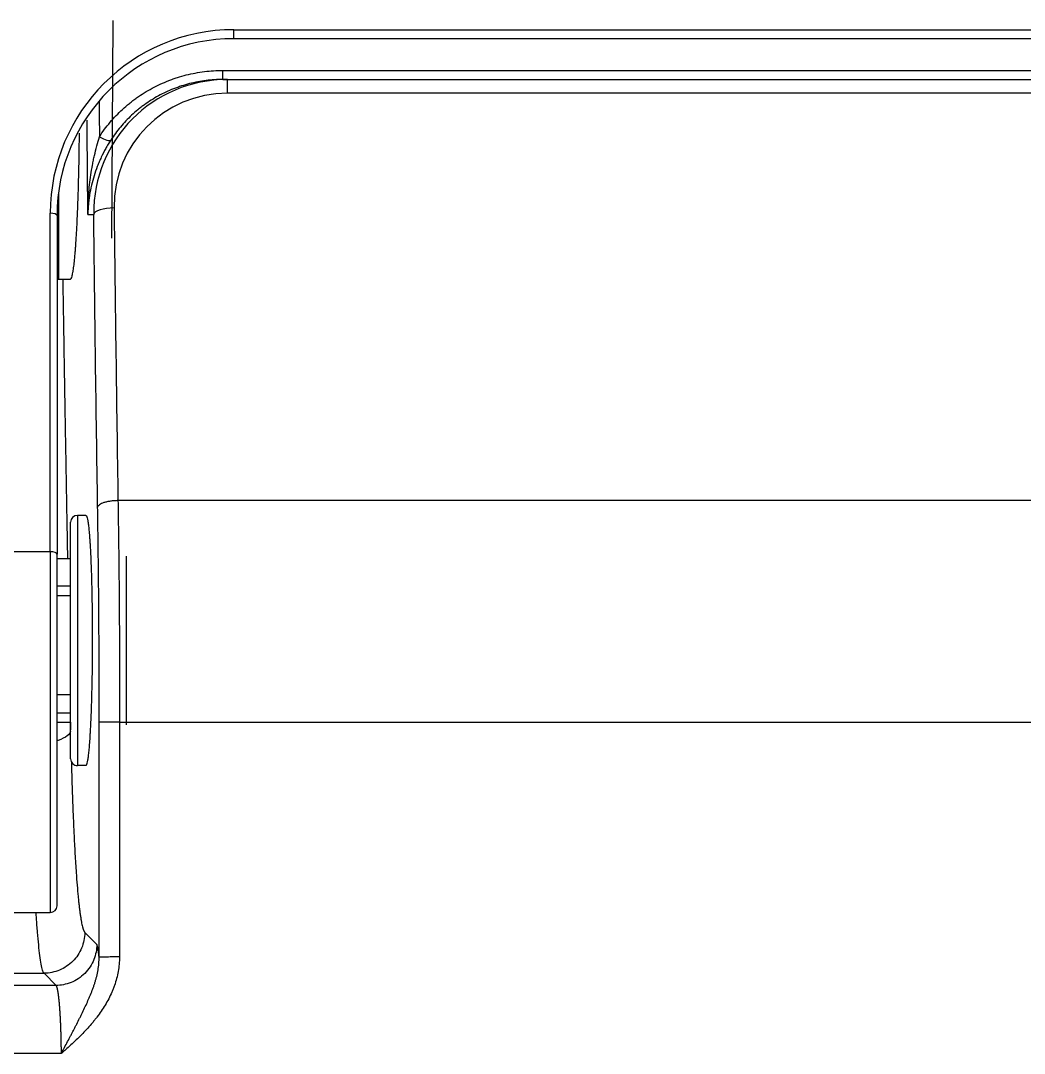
# Model space of a CAD drawing. Header units: millimetres. Extents: x -33000 to 294000, y 0 to 42408.
# Drawn here: x 240071.4 to 240145.3, y 16738.3 to 16814.2 of the extents above; entities that cross this region are included whole.
import ezdxf

# ---------------------------------------------------------------- set-up
doc = ezdxf.new("R2010")
doc.units = ezdxf.units.MM
doc.header["$LTSCALE"] = 50
doc.layers.add('arch', color=8, linetype='Continuous')

# ---------------------------------------------------------------- blocks, each defined once
blk = doc.blocks.new('A$C154C3404')
at = {"linetype": 'Continuous'}
for p, q in [((-265.916, -144.9), (-265.916, 144.901)), ((-265.253, -144.552), (-265.253, 144.552)), ((-264.242, 144.552), (-264.242, -144.552)), ((-268.913, -144.101), (-268.913, 144.103)), ((-268.25, 144.103), (-268.25, -144.101)), ((-268.25, -144.101), (-268.913, -144.101)), ((-265.253, -144.9), (-265.916, -144.9)), ((-265.253, -144.9), (-265.253, -144.552)), ((-264.242, -144.552), (-265.253, -144.552)), ((-217.808, -151.99), (-230.208, -151.981)), ((-269.578, -153), (-253.578, -153.095)), ((-233.208, -154.98), (-233.208, -155.6)), ((-233.208, -155.6), (-214.808, -155.6)), ((-214.808, -154.994), (-214.808, -155.6)), ((-250.578, -157), (-250.578, -156.112)), ((-215.308, -156.1), (-232.708, -156.1)), ((-230.008, -156.1), (-230.008, -157.101)), ((-228.008, -156.1), (-228.008, -157.101)), ((-227.292, -156.1), (-227.292, -157.101)), ((-220.008, -156.1), (-220.008, -157.101)), ((-218.653, -156.1), (-218.653, -157.101)), ((-218.008, -157.101), (-218.008, -156.1)), ((-256.87, -157), (-250.578, -157)), ((-255.25, -157.101), (-230.364, -157.101)), ((-204.508, -157.101), (-230.364, -157.101)), ((-230.527, -157.601), (-255.413, -157.601)), ((-230.527, -157.601), (-204.008, -157.601)), ((-204.008, -193.319), (-204.008, -157.601)), ((-198.65, -157.176), (-199.545, -158.058)), ((-198.65, -157.176), (-198.65, -191.82)), ((-199.545, -192.702), (-199.545, -158.058))]:
    blk.add_line(p, q, dxfattribs=at)
for centre, start, end in [((-232.708, -155.6), 180, 270), ((-215.308, -155.6), 270, 0), ((-251.078, -157), 348.30845, 0), ((-204.508, -157.601), 0, 90)]:
    blk.add_arc(centre, 0.5, start, end, dxfattribs=at)
for centre, major_axis, ratio, start_param, end_param in [((-255.413, -144.101), (-13.5, 0), 1, 0, 1.570796), ((-255.25, -144.101), (-13, 0), 1, 0, 1.570796), ((-255.253, -144.392), (-6.867, -7.387), 0.984124, 5.469289, 7.032689), ((-255.742, -144.392), (-5.798, -6.334), 0.981335, 5.463069, 7.026469), ((-261.344, -153.983), (-0.544, -0.839), 0.254745, 1.734631, 3.094705), ((-255.316, -152.905), (-0.017, 1.5), 0.325964, 1.567085, 3.083985), ((-255.25, -157.601), (0, 0.5), 0.325982, 0, 1.570796), ((-230.364, -157.601), (0, 0.5), 0.325982, 0, 1.570796)]:
    blk.add_ellipse(centre, major_axis=major_axis, ratio=ratio, start_param=start_param, end_param=end_param, dxfattribs=at)
for points, degree in [([(-234.291, 152.618), (-234.291, -152.618)], 1), ([(-217.991, -152.509), (-217.991, 152.504)], 1), ([(-217.991, -152.509), (-212.241, -152.514), (-206.49, -152.513), (-200.74, -152.51)], 3), ([(-263.618, -154.008), (-262.762, -153.999), (-261.904, -153.991), (-261.045, -153.983)], 3), ([(-200.734, -154.008), (-206.487, -154.011), (-212.24, -154.012), (-217.993, -154.007)], 3), ([(-255.321, -154.786), (-255.323, -154.659), (-255.325, -154.531), (-255.327, -154.403)], 3), ([(-255.32, -154.835), (-255.32, -154.818), (-255.32, -154.802), (-255.321, -154.786)], 3), ([(-218.008, -156.111), (-217.82, -156.108), (-217.631, -156.104), (-217.443, -156.101)], 3), ([(-193.657, -191.537), (-193.657, -179.952), (-193.657, -168.367), (-193.657, -156.782)], 3), ([(-230.527, -157.601), (-230.527, -169.366), (-230.527, -181.132), (-230.527, -192.897)], 3)]:
    blk.add_open_spline(points, degree=degree, dxfattribs=at)
for points, knots in [([(-261.045, -153.983), (-261.416, -153.74), (-261.768, -153.477), (-262.438, -152.91), (-262.755, -152.606), (-263.204, -152.119), (-263.349, -151.951), (-263.56, -151.692), (-263.629, -151.604), (-263.731, -151.47), (-263.765, -151.425), (-263.831, -151.335), (-263.864, -151.29), (-264.157, -150.879), (-264.393, -150.5), (-264.818, -149.715), (-265.006, -149.308), (-265.211, -148.782), (-265.27, -148.623), (-265.326, -148.462), (-265.362, -148.354), (-265.38, -148.3), (-265.466, -148.029), (-265.528, -147.811), (-265.694, -147.153), (-265.777, -146.709), (-265.888, -145.812), (-265.916, -145.359), (-265.916, -144.9)], [0, 0, 0, 0, 0.125, 0.125, 0.25, 0.25, 0.3125, 0.3125, 0.34375, 0.34375, 0.359375, 0.359375, 0.375, 0.375, 0.5, 0.5, 0.625, 0.625, 0.65625, 0.671875, 0.671875, 0.6875, 0.6875, 0.75, 0.75, 0.875, 0.875, 1, 1, 1, 1]), ([(-265.253, -144.9), (-265.253, -145.319), (-265.227, -145.733), (-265.124, -146.551), (-265.048, -146.956), (-264.895, -147.556), (-264.838, -147.755), (-264.758, -148.002), (-264.742, -148.051), (-264.708, -148.149), (-264.657, -148.296), (-264.602, -148.441), (-264.414, -148.92), (-264.241, -149.289), (-263.85, -150.003), (-263.634, -150.346), (-263.365, -150.719), (-263.335, -150.76), (-263.274, -150.842), (-263.243, -150.882), (-263.149, -151.003), (-263.086, -151.083), (-262.893, -151.317), (-262.76, -151.469), (-262.35, -151.909), (-262.06, -152.184), (-261.449, -152.696), (-261.128, -152.933), (-260.791, -153.152)], [0, 0, 0, 0, 0.125, 0.125, 0.25, 0.25, 0.3125, 0.3125, 0.328125, 0.328125, 0.34375, 0.375, 0.375, 0.5, 0.5, 0.625, 0.625, 0.640625, 0.640625, 0.65625, 0.65625, 0.6875, 0.6875, 0.75, 0.75, 0.875, 0.875, 1, 1, 1, 1]), ([(-234.291, -152.618), (-233.963, -152.613), (-233.307, -152.604), (-232.649, -152.594), (-231.99, -152.585), (-231.659, -152.581), (-230.997, -152.572), (-230.665, -152.568), (-229.999, -152.56), (-229.665, -152.556), (-228.994, -152.549), (-228.658, -152.545), (-228.152, -152.54), (-227.982, -152.539), (-227.643, -152.536), (-227.473, -152.535), (-226.963, -152.53), (-226.622, -152.528), (-225.939, -152.523), (-225.597, -152.521), (-224.911, -152.518), (-224.567, -152.516), (-223.878, -152.514), (-223.533, -152.513), (-223.015, -152.511), (-222.842, -152.511), (-222.496, -152.51), (-222.323, -152.51), (-221.803, -152.509), (-221.457, -152.508), (-220.764, -152.508), (-220.418, -152.508), (-219.725, -152.508), (-219.032, -152.508), (-218.338, -152.508), (-217.991, -152.509)], [0, 0, 0, 0, 0.0625, 0.125, 0.125, 0.1875, 0.1875, 0.25, 0.25, 0.3125, 0.3125, 0.375, 0.375, 0.40625, 0.40625, 0.4375, 0.4375, 0.5, 0.5, 0.5625, 0.5625, 0.625, 0.625, 0.6875, 0.6875, 0.71875, 0.71875, 0.75, 0.75, 0.8125, 0.8125, 0.875, 0.875, 0.9375, 1, 1, 1, 1]), ([(-217.991, -152.509), (-217.991, -152.604), (-217.992, -152.698), (-217.992, -152.885), (-217.992, -152.976), (-217.992, -153.153), (-217.992, -153.238), (-217.992, -153.397), (-217.992, -153.472), (-217.992, -153.61), (-217.992, -153.673), (-217.992, -153.783), (-217.992, -153.831), (-217.993, -153.911), (-217.993, -153.942), (-217.993, -153.988), (-217.993, -154.002), (-217.993, -154.007)], [0, 0, 0, 0, 0.125, 0.125, 0.25, 0.25, 0.375, 0.375, 0.5, 0.5, 0.625, 0.625, 0.75, 0.75, 0.875, 0.875, 1, 1, 1, 1]), ([(-200.74, -152.51), (-200.56, -152.51), (-200.381, -152.518), (-200.027, -152.55), (-199.852, -152.573), (-199.503, -152.635), (-199.33, -152.674), (-198.987, -152.764), (-198.817, -152.817), (-198.605, -152.891), (-198.563, -152.906), (-198.479, -152.938), (-198.354, -152.986), (-198.23, -153.037), (-197.986, -153.144), (-197.826, -153.221), (-197.512, -153.385), (-197.358, -153.471), (-197.055, -153.654), (-196.906, -153.75), (-196.612, -153.95), (-196.468, -154.054), (-196.255, -154.216), (-196.184, -154.27), (-196.044, -154.382), (-195.975, -154.438), (-195.769, -154.609), (-195.635, -154.726), (-195.37, -154.965), (-195.24, -155.087), (-194.984, -155.336), (-194.858, -155.463), (-194.609, -155.72), (-194.487, -155.85), (-194.245, -156.113), (-194.126, -156.246), (-193.948, -156.446), (-193.889, -156.513), (-193.801, -156.614), (-193.772, -156.648), (-193.728, -156.698), (-193.713, -156.715), (-193.691, -156.74), (-193.683, -156.748), (-193.672, -156.761), (-193.668, -156.765), (-193.664, -156.769), (-193.663, -156.77), (-193.662, -156.771), (-193.662, -156.771), (-193.662, -156.771), (-193.662, -156.771), (-193.661, -156.771), (-193.661, -156.773), (-193.658, -156.776), (-193.656, -156.78), (-193.655, -156.782)], [0, 0, 0, 0, 0.0625, 0.0625, 0.125, 0.125, 0.1875, 0.1875, 0.25, 0.25, 0.265625, 0.265625, 0.28125, 0.3125, 0.3125, 0.375, 0.375, 0.4375, 0.4375, 0.5, 0.5, 0.5625, 0.5625, 0.59375, 0.59375, 0.625, 0.625, 0.6875, 0.6875, 0.75, 0.75, 0.8125, 0.8125, 0.875, 0.875, 0.9375, 0.9375, 0.96875, 0.96875, 0.984375, 0.984375, 0.992188, 0.992188, 0.996094, 0.996094, 0.998047, 0.998047, 0.998291, 0.998413, 0.998413, 0.998444, 0.998444, 0.998474, 0.998535, 0.999023, 1, 1, 1, 1]), ([(-200.74, -152.51), (-200.739, -152.606), (-200.739, -152.701), (-200.739, -152.887), (-200.738, -152.979), (-200.738, -153.155), (-200.738, -153.24), (-200.737, -153.4), (-200.737, -153.475), (-200.737, -153.613), (-200.737, -153.676), (-200.736, -153.786), (-200.736, -153.834), (-200.736, -153.913), (-200.736, -153.945), (-200.736, -153.99), (-200.736, -154.004), (-200.736, -154.009)], [0, 0, 0, 0, 0.125, 0.125, 0.25, 0.25, 0.375, 0.375, 0.5, 0.5, 0.625, 0.625, 0.75, 0.75, 0.875, 0.875, 1, 1, 1, 1]), ([(-260.791, -153.152), (-260.691, -153.216), (-260.59, -153.279), (-260.386, -153.402), (-260.283, -153.461), (-259.969, -153.636), (-259.755, -153.746), (-259.426, -153.901), (-259.315, -153.95), (-259.091, -154.046), (-258.978, -154.093), (-258.634, -154.226), (-258.404, -154.306), (-257.94, -154.449), (-257.707, -154.512), (-257.237, -154.622), (-257, -154.669), (-256.643, -154.726), (-256.523, -154.743), (-256.343, -154.766), (-256.283, -154.773), (-256.163, -154.785), (-256.103, -154.791), (-255.922, -154.807), (-255.802, -154.816), (-255.621, -154.825), (-255.561, -154.828), (-255.47, -154.831), (-255.44, -154.832), (-255.395, -154.833), (-255.38, -154.833), (-255.357, -154.834), (-255.349, -154.834), (-255.341, -154.834), (-255.341, -154.834), (-255.34, -154.834), (-255.339, -154.834), (-255.338, -154.834), (-255.335, -154.834), (-255.333, -154.834), (-255.327, -154.834), (-255.323, -154.834), (-255.32, -154.835)], [0, 0, 0, 0, 0.0625, 0.0625, 0.125, 0.125, 0.25, 0.25, 0.3125, 0.3125, 0.375, 0.375, 0.5, 0.5, 0.625, 0.625, 0.75, 0.75, 0.8125, 0.8125, 0.84375, 0.84375, 0.875, 0.875, 0.9375, 0.9375, 0.96875, 0.96875, 0.984375, 0.984375, 0.992188, 0.992188, 0.996094, 0.996094, 0.996338, 0.996338, 0.996582, 0.996582, 0.99707, 0.998047, 0.998047, 1, 1, 1, 1]), ([(-255.805, -152.905), (-252.219, -152.864), (-248.633, -152.82), (-241.462, -152.724), (-237.876, -152.673), (-234.29, -152.618)], [0, 0, 0, 0, 0.5, 0.5, 1, 1, 1, 1]), ([(-234.291, -152.618), (-234.289, -152.713), (-234.285, -152.808), (-234.271, -152.995), (-234.261, -153.086), (-234.235, -153.263), (-234.22, -153.347), (-234.184, -153.507), (-234.164, -153.582), (-234.12, -153.72), (-234.095, -153.783), (-234.043, -153.893), (-234.016, -153.941), (-233.958, -154.021), (-233.929, -154.052), (-233.868, -154.097), (-233.837, -154.111), (-233.806, -154.116)], [0, 0, 0, 0, 0.125, 0.125, 0.25, 0.25, 0.375, 0.375, 0.5, 0.5, 0.625, 0.625, 0.75, 0.75, 0.875, 0.875, 1, 1, 1, 1]), ([(-255.32, -154.835), (-255.324, -154.834), (-255.329, -154.834), (-255.335, -154.834), (-255.339, -154.834), (-255.341, -154.834), (-255.35, -154.834), (-255.358, -154.834), (-255.381, -154.834), (-255.396, -154.834), (-255.442, -154.834), (-255.473, -154.833), (-255.564, -154.832), (-255.626, -154.831), (-255.809, -154.827), (-255.931, -154.823), (-256.176, -154.814), (-256.298, -154.808), (-256.542, -154.794), (-256.664, -154.786), (-257.029, -154.759), (-257.272, -154.736), (-257.755, -154.682), (-257.997, -154.651), (-258.477, -154.58), (-258.717, -154.54), (-259.074, -154.473), (-259.193, -154.45), (-259.43, -154.401), (-259.548, -154.376), (-259.9, -154.296), (-260.132, -154.239), (-260.592, -154.117), (-260.82, -154.052), (-261.045, -153.983)], [0, 0, 0, 0, 0.001953, 0.00293, 0.00293, 0.003906, 0.003906, 0.007812, 0.007812, 0.015625, 0.015625, 0.03125, 0.03125, 0.0625, 0.0625, 0.125, 0.125, 0.1875, 0.1875, 0.25, 0.25, 0.375, 0.375, 0.5, 0.5, 0.625, 0.625, 0.6875, 0.6875, 0.75, 0.75, 0.875, 0.875, 1, 1, 1, 1]), ([(-233.806, -154.116), (-237.393, -154.17), (-240.979, -154.222), (-248.153, -154.318), (-251.74, -154.362), (-255.327, -154.403)], [0, 0, 0, 0, 0.5, 0.5, 1, 1, 1, 1]), ([(-217.993, -154.007), (-218.331, -154.006), (-219.008, -154.006), (-219.684, -154.006), (-220.359, -154.006), (-220.696, -154.006), (-221.369, -154.006), (-221.705, -154.007), (-222.376, -154.008), (-222.711, -154.009), (-223.379, -154.01), (-223.713, -154.012), (-224.378, -154.014), (-224.71, -154.016), (-225.373, -154.019), (-225.703, -154.021), (-226.362, -154.026), (-226.691, -154.028), (-227.346, -154.034), (-227.673, -154.037), (-228.325, -154.043), (-228.65, -154.047), (-229.3, -154.054), (-229.624, -154.058), (-230.271, -154.066), (-230.593, -154.07), (-231.238, -154.079), (-231.56, -154.083), (-232.203, -154.092), (-232.845, -154.102), (-233.486, -154.111), (-233.806, -154.116)], [0, 0, 0, 0, 0.0625, 0.125, 0.125, 0.1875, 0.1875, 0.25, 0.25, 0.3125, 0.3125, 0.375, 0.375, 0.4375, 0.4375, 0.5, 0.5, 0.5625, 0.5625, 0.625, 0.625, 0.6875, 0.6875, 0.75, 0.75, 0.8125, 0.8125, 0.875, 0.875, 0.9375, 1, 1, 1, 1]), ([(-200.735, -154.009), (-200.742, -154.009), (-200.755, -154.01), (-200.774, -154.012), (-200.794, -154.014), (-200.813, -154.016), (-200.833, -154.018), (-200.852, -154.02), (-200.871, -154.023), (-200.89, -154.025), (-200.909, -154.027), (-200.928, -154.029), (-200.947, -154.031), (-200.966, -154.033), (-200.985, -154.035), (-201.003, -154.038), (-201.022, -154.04), (-201.04, -154.042), (-201.058, -154.044), (-201.076, -154.047), (-201.094, -154.049), (-201.111, -154.051), (-201.129, -154.054), (-201.146, -154.056), (-201.164, -154.058), (-201.181, -154.061), (-201.197, -154.063), (-201.214, -154.066), (-201.23, -154.068), (-201.247, -154.071), (-201.263, -154.073), (-201.279, -154.076), (-201.294, -154.078), (-201.31, -154.081), (-201.325, -154.083), (-201.34, -154.086), (-201.354, -154.088), (-201.369, -154.091), (-201.383, -154.094), (-201.397, -154.097), (-201.411, -154.099), (-201.424, -154.102), (-201.437, -154.105), (-201.45, -154.107), (-201.462, -154.11), (-201.474, -154.113), (-201.486, -154.116), (-201.498, -154.119), (-201.509, -154.122), (-201.52, -154.124), (-201.53, -154.127), (-201.54, -154.13), (-201.55, -154.133), (-201.559, -154.136), (-201.568, -154.139), (-201.577, -154.142), (-201.585, -154.145), (-201.593, -154.148), (-201.6, -154.151), (-201.607, -154.154), (-201.614, -154.157), (-201.62, -154.161), (-201.626, -154.164), (-201.631, -154.167), (-201.636, -154.17), (-201.64, -154.173), (-201.644, -154.176), (-201.646, -154.179), (-201.647, -154.18)], [0, 0, 0, 0, 0.012246, 0.024582, 0.037008, 0.049524, 0.062129, 0.074824, 0.087609, 0.100484, 0.113449, 0.126503, 0.139647, 0.15288, 0.166203, 0.179616, 0.193118, 0.206709, 0.220391, 0.234161, 0.248021, 0.261971, 0.276009, 0.290137, 0.304355, 0.318662, 0.333057, 0.347543, 0.362117, 0.376781, 0.391533, 0.406375, 0.421306, 0.436326, 0.451435, 0.466633, 0.48192, 0.497297, 0.512762, 0.528316, 0.543959, 0.55969, 0.575511, 0.591421, 0.607419, 0.623507, 0.639683, 0.655949, 0.672303, 0.688746, 0.705279, 0.7219, 0.73861, 0.75541, 0.772298, 0.789276, 0.806343, 0.823499, 0.840745, 0.858081, 0.875506, 0.89302, 0.910625, 0.928319, 0.946104, 0.963979, 0.981944, 1, 1, 1, 1]), ([(-193.655, -156.782), (-193.657, -156.781), (-193.66, -156.779), (-193.664, -156.776), (-193.665, -156.775), (-193.666, -156.774), (-193.666, -156.774), (-193.667, -156.774), (-193.672, -156.772), (-193.677, -156.77), (-193.691, -156.763), (-193.7, -156.758), (-193.727, -156.744), (-193.745, -156.735), (-193.799, -156.706), (-193.835, -156.687), (-193.944, -156.631), (-194.016, -156.592), (-194.232, -156.478), (-194.375, -156.402), (-194.662, -156.25), (-194.806, -156.174), (-195.02, -156.061), (-195.092, -156.023), (-195.235, -155.948), (-195.307, -155.911), (-195.451, -155.837), (-195.522, -155.8), (-195.666, -155.726), (-195.737, -155.69), (-195.952, -155.581), (-196.095, -155.508), (-196.309, -155.401), (-196.381, -155.366), (-196.524, -155.295), (-196.595, -155.26), (-196.81, -155.156), (-196.954, -155.088), (-197.241, -154.953), (-197.385, -154.888), (-197.602, -154.792), (-197.675, -154.761), (-197.82, -154.699), (-197.893, -154.668), (-198.112, -154.578), (-198.259, -154.521), (-198.482, -154.439), (-198.556, -154.413), (-198.706, -154.362), (-198.781, -154.337), (-198.933, -154.29), (-199.009, -154.267), (-199.162, -154.224), (-199.239, -154.203), (-199.471, -154.146), (-199.626, -154.114), (-199.861, -154.074), (-199.939, -154.062), (-200.097, -154.042), (-200.176, -154.033), (-200.414, -154.013), (-200.574, -154.007), (-200.736, -154.009)], [0, 0, 0, 0, 0.000977, 0.001465, 0.001709, 0.001709, 0.001831, 0.001831, 0.001953, 0.003906, 0.003906, 0.007812, 0.007812, 0.015625, 0.015625, 0.03125, 0.03125, 0.0625, 0.0625, 0.125, 0.125, 0.1875, 0.1875, 0.21875, 0.21875, 0.25, 0.25, 0.28125, 0.28125, 0.3125, 0.3125, 0.375, 0.375, 0.40625, 0.40625, 0.4375, 0.4375, 0.5, 0.5, 0.5625, 0.5625, 0.59375, 0.59375, 0.625, 0.625, 0.6875, 0.6875, 0.71875, 0.71875, 0.75, 0.75, 0.78125, 0.78125, 0.8125, 0.8125, 0.875, 0.875, 0.90625, 0.90625, 0.9375, 0.9375, 1, 1, 1, 1]), ([(-255.32, -154.835), (-257.309, -154.85), (-259.288, -154.867), (-261.594, -154.889), (-261.928, -154.893), (-262.263, -154.896)], [0, 0, 0, 0, 0.854701, 0.854701, 1, 1, 1, 1]), ([(-233.208, -154.98), (-233.208, -154.964), (-233.193, -154.948), (-233.134, -154.916), (-233.09, -154.9), (-232.973, -154.87), (-232.9, -154.854), (-232.791, -154.835), (-232.757, -154.83), (-232.721, -154.824), (-232.696, -154.82), (-232.683, -154.819), (-232.62, -154.809), (-232.565, -154.802), (-232.392, -154.78), (-232.136, -154.752), (-231.828, -154.725), (-231.578, -154.706), (-231.491, -154.7), (-231.356, -154.691), (-231.311, -154.687), (-231.217, -154.681), (-231.17, -154.678), (-230.93, -154.663), (-230.727, -154.652), (-230.303, -154.63), (-230.081, -154.62), (-229.618, -154.601), (-229.377, -154.592), (-229.062, -154.581), (-228.999, -154.579), (-228.903, -154.576), (-228.871, -154.575), (-228.806, -154.573), (-228.644, -154.568), (-228.48, -154.564), (-228.081, -154.553), (-227.539, -154.541), (-226.974, -154.531), (-226.542, -154.525), (-226.397, -154.523), (-226.176, -154.52), (-226.102, -154.519), (-225.954, -154.518), (-225.88, -154.517), (-225.509, -154.514), (-225.211, -154.512), (-224.613, -154.509), (-224.314, -154.509), (-223.714, -154.51), (-223.413, -154.511), (-223.073, -154.513), (-223.036, -154.513), (-222.96, -154.514), (-222.922, -154.514), (-222.809, -154.515), (-222.584, -154.517), (-222.361, -154.519), (-221.918, -154.524), (-221.336, -154.532), (-220.771, -154.543), (-220.353, -154.552), (-220.215, -154.556), (-220.009, -154.561), (-219.941, -154.563), (-219.805, -154.566), (-219.738, -154.568), (-219.405, -154.578), (-219.147, -154.586), (-218.648, -154.603), (-218.407, -154.613), (-217.943, -154.633), (-217.72, -154.644), (-217.478, -154.656), (-217.451, -154.658), (-217.398, -154.66), (-217.319, -154.665), (-217.139, -154.675), (-216.992, -154.684), (-216.706, -154.702), (-216.349, -154.727), (-216.04, -154.754), (-215.826, -154.775), (-215.758, -154.782), (-215.628, -154.796), (-215.567, -154.804), (-215.393, -154.825), (-215.292, -154.84), (-215.118, -154.87), (-215.045, -154.885), (-214.957, -154.908), (-214.931, -154.916), (-214.897, -154.927), (-214.887, -154.931), (-214.868, -154.939), (-214.86, -154.943), (-214.823, -154.963), (-214.808, -154.978), (-214.808, -154.994)], [0, 0, 0, 0, 0.03125, 0.03125, 0.0625, 0.0625, 0.09375, 0.09375, 0.101562, 0.105469, 0.105469, 0.109375, 0.109375, 0.125, 0.125, 0.15625, 0.1875, 0.1875, 0.203125, 0.203125, 0.210938, 0.210938, 0.21875, 0.21875, 0.25, 0.25, 0.28125, 0.28125, 0.3125, 0.3125, 0.320313, 0.320313, 0.324219, 0.324219, 0.328125, 0.34375, 0.34375, 0.375, 0.40625, 0.40625, 0.421875, 0.421875, 0.429688, 0.429688, 0.4375, 0.4375, 0.46875, 0.46875, 0.5, 0.5, 0.53125, 0.53125, 0.535156, 0.535156, 0.539063, 0.539063, 0.546875, 0.5625, 0.5625, 0.59375, 0.625, 0.625, 0.640625, 0.640625, 0.648438, 0.648438, 0.65625, 0.65625, 0.6875, 0.6875, 0.71875, 0.71875, 0.75, 0.75, 0.753906, 0.753906, 0.757812, 0.765625, 0.78125, 0.78125, 0.8125, 0.84375, 0.84375, 0.859375, 0.859375, 0.875, 0.875, 0.90625, 0.90625, 0.9375, 0.9375, 0.953125, 0.953125, 0.960938, 0.960938, 0.96875, 0.96875, 1, 1, 1, 1]), ([(-202.544, -155.062), (-202.444, -154.964), (-202.245, -154.767), (-201.946, -154.473), (-201.746, -154.277), (-201.647, -154.18)], [0, 0, 0, 0, 0.334305, 0.667638, 1, 1, 1, 1]), ([(-201.647, -154.18), (-201.471, -154.18), (-201.288, -154.196), (-200.917, -154.265), (-200.73, -154.319), (-200.361, -154.465), (-200.181, -154.558), (-199.838, -154.782), (-199.677, -154.913), (-199.384, -155.206), (-199.253, -155.367), (-199.029, -155.709), (-198.936, -155.89), (-198.716, -156.442), (-198.651, -156.823), (-198.65, -157.176)], [0, 0, 0, 0, 0.125, 0.125, 0.25, 0.25, 0.375, 0.375, 0.5, 0.5, 0.625, 0.625, 0.75, 0.75, 1, 1, 1, 1]), ([(-250.578, -156.112), (-250.578, -156.092), (-250.596, -156.073), (-250.666, -156.034), (-250.719, -156.015), (-250.858, -155.976), (-250.945, -155.957), (-251.076, -155.933), (-251.116, -155.926), (-251.16, -155.918), (-251.189, -155.914), (-251.204, -155.911), (-251.281, -155.899), (-251.346, -155.89), (-251.552, -155.862), (-251.859, -155.825), (-252.227, -155.79), (-252.526, -155.765), (-252.629, -155.756), (-252.791, -155.743), (-252.845, -155.739), (-252.957, -155.731), (-253.013, -155.727), (-253.301, -155.706), (-253.543, -155.691), (-254.05, -155.66), (-254.315, -155.646), (-254.869, -155.618), (-255.157, -155.605), (-255.533, -155.589), (-255.609, -155.586), (-255.723, -155.581), (-255.762, -155.58), (-255.839, -155.577), (-256.033, -155.569), (-256.229, -155.562), (-256.706, -155.545), (-257.354, -155.525), (-258.029, -155.507), (-258.546, -155.496), (-258.72, -155.492), (-258.983, -155.486), (-259.071, -155.485), (-259.248, -155.481), (-259.337, -155.48), (-259.781, -155.472), (-260.137, -155.467), (-260.763, -155.459), (-261.032, -155.456), (-261.302, -155.454)], [0, 0, 0, 0, 0.063482, 0.063482, 0.126964, 0.126964, 0.190446, 0.190446, 0.206316, 0.214252, 0.214252, 0.222187, 0.222187, 0.253928, 0.253928, 0.31741, 0.380892, 0.380892, 0.412633, 0.412633, 0.428503, 0.428503, 0.444374, 0.444374, 0.507856, 0.507856, 0.571338, 0.571338, 0.63482, 0.63482, 0.65069, 0.65069, 0.658626, 0.658626, 0.666561, 0.698302, 0.698302, 0.761784, 0.825266, 0.825266, 0.857007, 0.857007, 0.872877, 0.872877, 0.888748, 0.888748, 0.95223, 0.95223, 1, 1, 1, 1]), ([(-214.808, -156.041), (-214.785, -156.04), (-214.739, -156.039), (-214.67, -156.037), (-214.602, -156.035), (-214.534, -156.033), (-214.465, -156.032), (-214.398, -156.03), (-214.112, -156.022), (-213.615, -156.007), (-212.917, -155.985), (-212.235, -155.961), (-211.346, -155.927), (-210.277, -155.882), (-209.206, -155.83), (-208.324, -155.782), (-207.608, -155.738), (-206.821, -155.686), (-205.993, -155.623), (-205.301, -155.561), (-204.8, -155.511), (-204.452, -155.472), (-204.131, -155.433), (-203.837, -155.393), (-203.573, -155.353), (-203.338, -155.313), (-203.132, -155.272), (-203.004, -155.242), (-202.932, -155.223), (-202.904, -155.216), (-202.877, -155.208), (-202.851, -155.201), (-202.826, -155.193), (-202.802, -155.186), (-202.779, -155.178), (-202.756, -155.17), (-202.735, -155.163), (-202.715, -155.155), (-202.695, -155.147), (-202.677, -155.14), (-202.659, -155.132), (-202.643, -155.124), (-202.627, -155.117), (-202.613, -155.109), (-202.599, -155.101), (-202.586, -155.093), (-202.574, -155.086), (-202.563, -155.078), (-202.553, -155.07), (-202.547, -155.065), (-202.544, -155.062)], [0, 0, 0, 0, 0.00328, 0.006559, 0.009835, 0.01311, 0.016383, 0.019654, 0.022924, 0.057663, 0.092386, 0.127141, 0.161976, 0.231771, 0.30158, 0.348098, 0.394547, 0.441043, 0.51077, 0.580511, 0.615477, 0.650382, 0.685273, 0.720198, 0.75505, 0.789822, 0.824564, 0.859324, 0.865628, 0.871938, 0.878256, 0.884581, 0.890913, 0.897253, 0.903602, 0.909959, 0.916325, 0.9227, 0.929084, 0.935477, 0.941881, 0.948294, 0.954718, 0.961153, 0.967599, 0.974056, 0.980524, 0.987004, 0.993496, 1, 1, 1, 1]), ([(-202.544, -155.062), (-202.348, -155.063), (-202.152, -155.082), (-201.768, -155.159), (-201.58, -155.216), (-201.218, -155.367), (-201.044, -155.46), (-200.718, -155.678), (-200.565, -155.803), (-200.288, -156.08), (-200.163, -156.232), (-199.944, -156.558), (-199.851, -156.732), (-199.7, -157.094), (-199.643, -157.282), (-199.565, -157.666), (-199.546, -157.862), (-199.545, -158.058)], [0, 0, 0, 0, 0.125, 0.125, 0.25, 0.25, 0.375, 0.375, 0.5, 0.5, 0.625, 0.625, 0.75, 0.75, 0.875, 0.875, 1, 1, 1, 1]), ([(-250.578, -156.68), (-250.084, -156.673), (-249.098, -156.657), (-247.621, -156.634), (-246.148, -156.61), (-244.679, -156.586), (-243.213, -156.562), (-241.75, -156.537), (-240.292, -156.513), (-238.837, -156.488), (-237.385, -156.463), (-235.937, -156.438), (-234.493, -156.413), (-233.053, -156.387), (-231.616, -156.362), (-230.601, -156.344), (-230.066, -156.334), (-230.008, -156.333)], [0, 0, 0, 0, 0.071979, 0.143779, 0.215402, 0.286847, 0.358114, 0.429204, 0.500117, 0.570854, 0.641414, 0.711798, 0.782006, 0.852038, 0.921895, 0.991577, 1, 1, 1, 1]), ([(-217.342, -156.099), (-217.229, -156.116), (-216.987, -156.274), (-216.752, -156.754), (-216.652, -157.069), (-216.646, -157.09)], [0, 0, 0, 0, 0.482421, 0.964911, 1, 1, 1, 1]), ([(-215.087, -156.048), (-215.064, -156.048), (-215.017, -156.046), (-214.947, -156.045), (-214.877, -156.043), (-214.831, -156.042), (-214.808, -156.041)], [0, 0, 0, 0, 0.250011, 0.500012, 0.750007, 1, 1, 1, 1]), ([(-193.657, -156.782), (-193.668, -156.782), (-193.692, -156.782), (-193.727, -156.782), (-193.763, -156.782), (-193.799, -156.783), (-193.835, -156.783), (-193.871, -156.783), (-193.907, -156.783), (-193.943, -156.783), (-193.98, -156.784), (-194.017, -156.784), (-194.053, -156.784), (-194.09, -156.785), (-194.127, -156.785), (-194.164, -156.786), (-194.201, -156.786), (-194.239, -156.786), (-194.276, -156.787), (-194.314, -156.788), (-194.352, -156.788), (-194.389, -156.789), (-194.427, -156.789), (-194.465, -156.79), (-194.503, -156.791), (-194.541, -156.791), (-194.58, -156.792), (-194.618, -156.793), (-194.656, -156.794), (-194.695, -156.795), (-194.734, -156.796), (-194.772, -156.796), (-194.811, -156.797), (-194.85, -156.798), (-194.889, -156.799), (-194.928, -156.8), (-194.967, -156.801), (-195.006, -156.803), (-195.045, -156.804), (-195.084, -156.805), (-195.123, -156.806), (-195.162, -156.807), (-195.202, -156.808), (-195.241, -156.81), (-195.28, -156.811), (-195.32, -156.812), (-195.359, -156.814), (-195.399, -156.815), (-195.438, -156.817), (-195.478, -156.818), (-195.517, -156.819), (-195.556, -156.821), (-195.596, -156.822), (-195.635, -156.824), (-195.675, -156.826), (-195.714, -156.827), (-195.754, -156.829), (-195.793, -156.831), (-195.832, -156.832), (-195.872, -156.834), (-195.911, -156.836), (-195.95, -156.838), (-195.989, -156.84), (-196.029, -156.841), (-196.068, -156.843), (-196.107, -156.845), (-196.146, -156.847), (-196.185, -156.849), (-196.223, -156.851), (-196.262, -156.853), (-196.301, -156.855), (-196.339, -156.857), (-196.378, -156.86), (-196.416, -156.862), (-196.454, -156.864), (-196.492, -156.866), (-196.53, -156.869), (-196.568, -156.871), (-196.606, -156.873), (-196.644, -156.875), (-196.681, -156.878), (-196.718, -156.88), (-196.755, -156.883), (-196.792, -156.885), (-196.829, -156.888), (-196.866, -156.89), (-196.902, -156.893), (-196.939, -156.895), (-196.975, -156.898), (-197.011, -156.901), (-197.046, -156.903), (-197.082, -156.906), (-197.117, -156.909), (-197.152, -156.912), (-197.187, -156.914), (-197.221, -156.917), (-197.256, -156.92), (-197.29, -156.923), (-197.324, -156.926), (-197.357, -156.929), (-197.391, -156.932), (-197.424, -156.935), (-197.456, -156.938), (-197.489, -156.941), (-197.521, -156.944), (-197.553, -156.947), (-197.585, -156.95), (-197.616, -156.954), (-197.647, -156.957), (-197.677, -156.96), (-197.708, -156.963), (-197.738, -156.967), (-197.767, -156.97), (-197.796, -156.973), (-197.825, -156.977), (-197.854, -156.98), (-197.882, -156.984), (-197.91, -156.987), (-197.937, -156.991), (-197.964, -156.994), (-197.99, -156.998), (-198.017, -157.001), (-198.042, -157.005), (-198.068, -157.009), (-198.092, -157.013), (-198.117, -157.016), (-198.141, -157.02), (-198.164, -157.024), (-198.187, -157.028), (-198.21, -157.031), (-198.232, -157.035), (-198.254, -157.039), (-198.275, -157.043), (-198.296, -157.047), (-198.316, -157.051), (-198.336, -157.055), (-198.355, -157.059), (-198.373, -157.063), (-198.391, -157.068), (-198.409, -157.072), (-198.426, -157.076), (-198.442, -157.08), (-198.458, -157.084), (-198.474, -157.089), (-198.489, -157.093), (-198.503, -157.097), (-198.516, -157.102), (-198.529, -157.106), (-198.542, -157.111), (-198.554, -157.115), (-198.565, -157.119), (-198.576, -157.124), (-198.585, -157.129), (-198.595, -157.133), (-198.604, -157.138), (-198.612, -157.142), (-198.619, -157.147), (-198.626, -157.152), (-198.632, -157.156), (-198.637, -157.161), (-198.642, -157.166), (-198.646, -157.171), (-198.649, -157.174), (-198.65, -157.176)], [0, 0, 0, 0, 0.004651, 0.009321, 0.014011, 0.01872, 0.023448, 0.028196, 0.032963, 0.037749, 0.042555, 0.047381, 0.052226, 0.05709, 0.061973, 0.066876, 0.071799, 0.076741, 0.081702, 0.086683, 0.091683, 0.096703, 0.101742, 0.106801, 0.111879, 0.116976, 0.122093, 0.127229, 0.132385, 0.13756, 0.142755, 0.147969, 0.153203, 0.158456, 0.163729, 0.169021, 0.174333, 0.179664, 0.185014, 0.190384, 0.195774, 0.201183, 0.206611, 0.212059, 0.217527, 0.223014, 0.22852, 0.234046, 0.239592, 0.245157, 0.250741, 0.256345, 0.261969, 0.267612, 0.273274, 0.278956, 0.284658, 0.290379, 0.296119, 0.30188, 0.307659, 0.313458, 0.319277, 0.325115, 0.330973, 0.33685, 0.342747, 0.348664, 0.354599, 0.360555, 0.36653, 0.372524, 0.378539, 0.384572, 0.390625, 0.396698, 0.40279, 0.408902, 0.415034, 0.421184, 0.427355, 0.433545, 0.439755, 0.445984, 0.452233, 0.458501, 0.464789, 0.471096, 0.477423, 0.48377, 0.490136, 0.496521, 0.502927, 0.509352, 0.515796, 0.52226, 0.528744, 0.535247, 0.54177, 0.548312, 0.554874, 0.561455, 0.568056, 0.574677, 0.581317, 0.587977, 0.594656, 0.601355, 0.608074, 0.614812, 0.62157, 0.628347, 0.635144, 0.641961, 0.648797, 0.655653, 0.662528, 0.669423, 0.676338, 0.683272, 0.690226, 0.697199, 0.704192, 0.711205, 0.718237, 0.725289, 0.73236, 0.739451, 0.746562, 0.753692, 0.760842, 0.768012, 0.775201, 0.78241, 0.789638, 0.796886, 0.804154, 0.811441, 0.818748, 0.826074, 0.83342, 0.840786, 0.848171, 0.855576, 0.863001, 0.870445, 0.877909, 0.885392, 0.892895, 0.900418, 0.90796, 0.915522, 0.923104, 0.930705, 0.938326, 0.945967, 0.953627, 0.961306, 0.969006, 0.976725, 0.984464, 0.992222, 1, 1, 1, 1]), ([(-199.545, -158.058), (-199.587, -158.095), (-199.667, -158.13), (-199.895, -158.199), (-200.044, -158.233), (-200.402, -158.298), (-200.611, -158.33), (-201.084, -158.392), (-201.347, -158.422), (-201.919, -158.48), (-202.229, -158.508), (-202.886, -158.562), (-203.234, -158.589), (-203.721, -158.623), (-203.846, -158.631), (-203.973, -158.639)], [0, 0, 0, 0, 0.157747, 0.157747, 0.315495, 0.315495, 0.473242, 0.473242, 0.630989, 0.630989, 0.788737, 0.788737, 0.946484, 0.946484, 1, 1, 1, 1])]:
    blk.add_open_spline(points, degree=3, knots=knots, dxfattribs=at)

msp = doc.modelspace()

# ---------------------------------------------------------------- block references
at = {"layer": 'arch', "ltscale": 25, "rotation": 270}
msp.add_blockref('A$C154C3404', (240231.206, 16544.605), dxfattribs=at)

doc.saveas('drawing.dxf')
